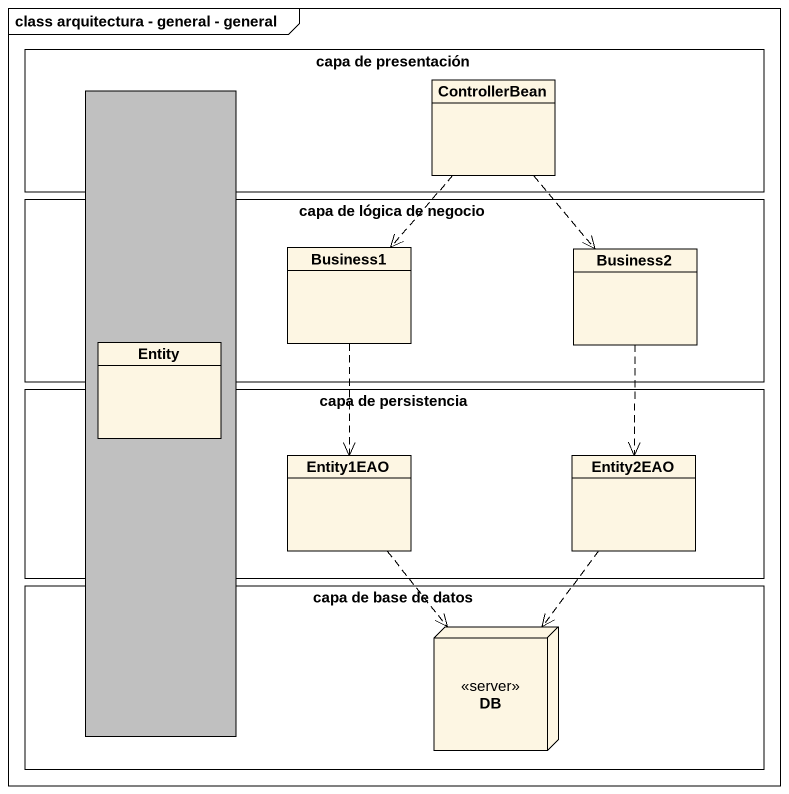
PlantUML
@startuml
mainframe class arquitectura - general - general
allowmixing
hide circle
hide empty members
rectangle "capa de presentación" as capa_de_presentación {
  class ControllerBean
}
rectangle " " as rectangle1 #C0C0C0 {
  class "Entity" as Entity_
}
rectangle "capa de lógica de negocio" as capa_de_lógica_de_negocio {
  class Business1
  class Business2
}
rectangle "capa de persistencia" as capa_de_persistencia {
  class Entity1EAO
  class Entity2EAO
}
rectangle "capa de base de datos" as capa_de_base_de_datos {
  node DB <<server>>
}
ControllerBean ..> Business1
ControllerBean ..> Business2
Business1 ..> Entity1EAO
Business2 ..> Entity2EAO
Entity1EAO ..> DB
Entity2EAO ..> DB
@enduml
